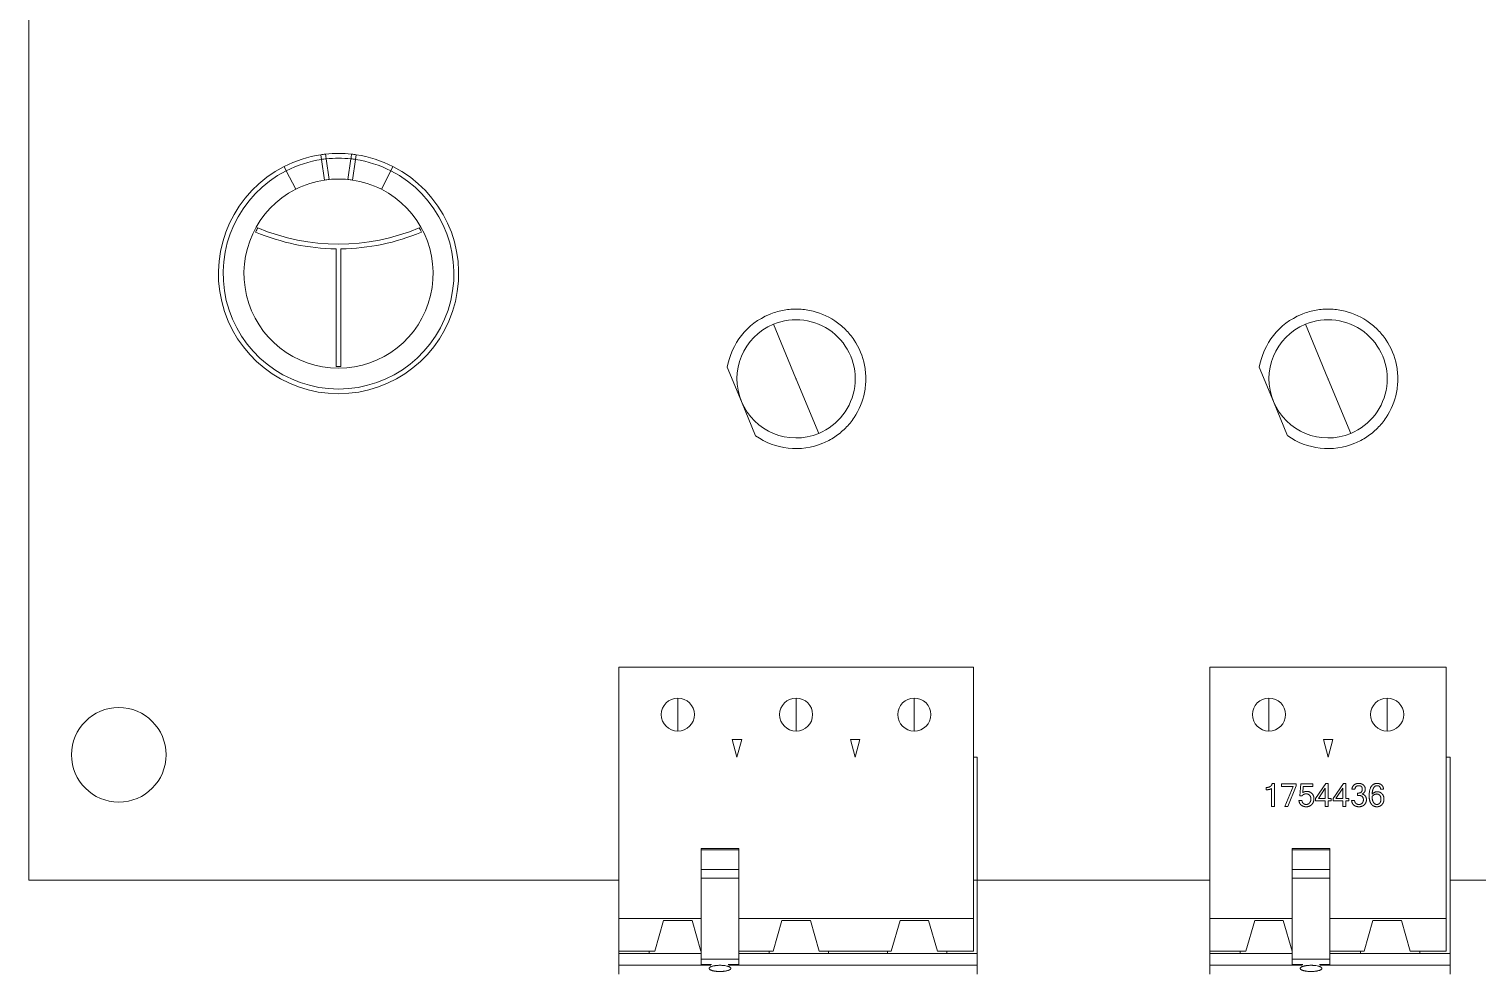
# Model space of a CAD drawing. Header units: millimetres. Extents: x -118 to 1430, y 370 to 1370.
# Drawn here: x 845.4 to 906.7, y 463 to 503 of the extents above; entities that cross this region are included whole.
import ezdxf

# ---------------------------------------------------------------- set-up
doc = ezdxf.new("R2010")
doc.units = ezdxf.units.MM
doc.layers.add('TANGENT EDGES', color=7, linetype='Continuous', lineweight=0)
doc.layers.add('VISIBLE', color=7, linetype='Continuous', lineweight=0)

msp = doc.modelspace()

# ---------------------------------------------------------------- linework, layer by layer
at = {"layer": 'TANGENT EDGES'}
for p, q in [((857.789, 497.641), (857.818, 497.443)), ((857.818, 497.443), (857.948, 496.573)), ((858.017, 497.468), (858.147, 496.597)), ((858.931, 496.597), (859.061, 497.468)), ((859.129, 496.573), (859.259, 497.443)), ((859.259, 497.443), (859.289, 497.641)), ((856.239, 497.146), (856.329, 496.968)), ((856.329, 496.968), (856.728, 496.183)), ((860.35, 496.183), (860.748, 496.968)), ((860.748, 496.968), (860.839, 497.146)), ((877.886, 488.177), (876.932, 490.477)), ((900.386, 488.177), (899.432, 490.477)), ((878.848, 485.858), (877.894, 488.158)), ((901.348, 485.858), (900.394, 488.158)), ((872.89, 474.67), (872.89, 473.27)), ((877.89, 473.27), (877.89, 474.67)), ((882.89, 473.27), (882.89, 474.67)), ((897.89, 474.67), (897.89, 473.27)), ((902.89, 473.27), (902.89, 474.67)), ((875.47, 468.246), (873.87, 468.246)), ((900.47, 468.246), (898.87, 468.246)), ((875.47, 467.425), (873.87, 467.425)), ((900.47, 467.425), (898.87, 467.425)), ((874.318, 463.402), (873.87, 463.402)), ((875.47, 463.402), (875.022, 463.402)), ((899.318, 463.402), (898.87, 463.402)), ((900.47, 463.402), (900.022, 463.402))]:
    msp.add_line(p, q, dxfattribs=at)
for centre, radius, start, end in [((858.539, 492.616), 4.88, 98.49015, 116.92055), ((858.537, 492.63), 4.867, 96.13798, 98.49329), ((858.539, 492.616), 4.88, 83.85882, 96.14118), ((858.54, 492.63), 4.867, 81.50671, 83.86202), ((858.539, 492.616), 4.88, 63.07945, 81.50985), ((858.539, 492.616), 4.88, 116.92064, 63.07936), ((877.89, 488.167), 0.01, 112.52267, 292.52267), ((877.89, 488.167), 0.01, 292.52267, 112.52267), ((900.39, 488.167), 0.01, 112.52267, 292.52267), ((900.39, 488.167), 0.01, 292.52267, 112.52267), ((872.89, 473.97), 0.7, 90, 270), ((872.89, 473.97), 0.7, 270, 90), ((877.89, 473.97), 0.7, 90, 270), ((877.89, 473.97), 0.7, 270, 90), ((882.89, 473.97), 0.7, 90, 270), ((882.89, 473.97), 0.7, 270, 90), ((897.89, 473.97), 0.7, 90, 270), ((897.89, 473.97), 0.7, 270, 90), ((902.89, 473.97), 0.7, 90, 270), ((902.89, 473.97), 0.7, 270, 90)]:
    msp.add_arc(centre, radius, start, end, dxfattribs=at)
for centre, major_axis, ratio, start_param, end_param in [((858.017, 497.469), (-0.03, 0.198), 0.000328, 4.71129, 6.283185), ((859.061, 497.469), (-0.029, -0.198), 0.000506, -3.141545, -1.570256)]:
    msp.add_ellipse(centre, major_axis=major_axis, ratio=ratio, start_param=start_param, end_param=end_param, dxfattribs=at)
at = {"layer": 'VISIBLE'}
for p, q in [((845.446, 466.97), (845.446, 553.57)), ((857.989, 497.667), (857.987, 497.666)), ((859.09, 497.666), (859.089, 497.667)), ((858.439, 493.666), (858.439, 488.695)), ((858.639, 488.695), (858.639, 493.666)), ((874.981, 488.656), (875.581, 487.21)), ((897.481, 488.656), (898.081, 487.21)), ((875.581, 487.21), (876.18, 485.763)), ((898.081, 487.21), (898.68, 485.763)), ((870.39, 475.97), (870.39, 466.97)), ((870.39, 475.97), (885.39, 475.97)), ((885.39, 475.97), (885.39, 466.97)), ((895.39, 475.97), (895.39, 466.97)), ((895.39, 475.97), (905.39, 475.97)), ((905.39, 475.97), (905.39, 466.97)), ((875.591, 472.92), (875.189, 472.92)), ((875.189, 472.92), (875.39, 472.17)), ((875.591, 472.92), (875.39, 472.17)), ((880.189, 472.92), (880.591, 472.92)), ((880.189, 472.92), (880.39, 472.17)), ((880.591, 472.92), (880.39, 472.17)), ((900.591, 472.92), (900.189, 472.92)), ((900.189, 472.92), (900.39, 472.17)), ((900.591, 472.92), (900.39, 472.17)), ((885.39, 472.17), (885.55, 472.17)), ((885.55, 463.87), (885.55, 472.17)), ((905.39, 472.17), (905.55, 472.17)), ((905.55, 463.87), (905.55, 472.17)), ((898.024, 471.06), (898.118, 471.06)), ((898.118, 471.06), (898.118, 470.09)), ((898.423, 470.931), (898.423, 471.044)), ((898.423, 471.044), (899.041, 471.044)), ((899.041, 471.044), (899.041, 470.958)), ((899.192, 470.54), (899.232, 471.044)), ((899.232, 471.044), (899.744, 471.044)), ((899.744, 471.044), (899.744, 470.931)), ((899.863, 470.426), (900.298, 471.056)), ((900.298, 471.056), (900.394, 471.056)), ((900.394, 471.056), (900.394, 470.426)), ((900.605, 470.426), (901.039, 471.056)), ((901.039, 471.056), (901.135, 471.056)), ((901.135, 471.056), (901.135, 470.426)), ((897.766, 470.791), (897.766, 470.887)), ((897.995, 470.09), (897.995, 470.841)), ((898.913, 470.931), (898.423, 470.931)), ((898.557, 470.09), (898.913, 470.931)), ((899.041, 470.958), (898.694, 470.09)), ((899.288, 470.54), (899.192, 470.54)), ((899.337, 470.931), (899.316, 470.666)), ((899.744, 470.931), (899.337, 470.931)), ((899.863, 470.318), (899.863, 470.426)), ((900.271, 470.863), (899.978, 470.426)), ((899.978, 470.426), (900.271, 470.426)), ((900.271, 470.426), (900.271, 470.863)), ((900.394, 470.426), (900.523, 470.426)), ((900.523, 470.426), (900.523, 470.318)), ((900.605, 470.318), (900.605, 470.426)), ((901.012, 470.863), (900.719, 470.426)), ((900.719, 470.426), (901.012, 470.426)), ((901.012, 470.426), (901.012, 470.863)), ((901.135, 470.426), (901.264, 470.426)), ((901.264, 470.426), (901.264, 470.318)), ((901.524, 470.812), (901.397, 470.812)), ((901.629, 470.555), (901.629, 470.651)), ((901.629, 470.651), (901.657, 470.651)), ((901.676, 470.555), (901.629, 470.555)), ((902.737, 470.823), (902.611, 470.823)), ((898.118, 470.09), (897.995, 470.09)), ((898.694, 470.09), (898.557, 470.09)), ((899.157, 470.34), (899.284, 470.34)), ((900.271, 470.318), (899.863, 470.318)), ((900.271, 470.09), (900.271, 470.318)), ((900.394, 470.09), (900.271, 470.09)), ((900.394, 470.318), (900.394, 470.09)), ((900.523, 470.318), (900.394, 470.318)), ((901.012, 470.318), (900.605, 470.318)), ((901.012, 470.09), (901.012, 470.318)), ((901.135, 470.09), (901.012, 470.09)), ((901.264, 470.318), (901.135, 470.318)), ((901.135, 470.318), (901.135, 470.09)), ((901.385, 470.342), (901.512, 470.342)), ((875.47, 468.31), (873.87, 468.31)), ((873.87, 468.31), (873.87, 468.246)), ((873.87, 468.246), (873.87, 467.425)), ((875.47, 468.31), (875.47, 468.246)), ((875.47, 468.246), (875.47, 467.425)), ((900.47, 468.31), (898.87, 468.31)), ((898.87, 468.31), (898.87, 468.246)), ((898.87, 468.246), (898.87, 467.425)), ((900.47, 468.31), (900.47, 468.246)), ((900.47, 468.246), (900.47, 467.425)), ((873.87, 467.055), (873.87, 467.425)), ((875.47, 467.055), (875.47, 467.425)), ((898.87, 467.055), (898.87, 467.425)), ((900.47, 467.055), (900.47, 467.425)), ((870.39, 466.97), (845.446, 466.97)), ((870.39, 466.97), (870.39, 465.344)), ((875.47, 467.055), (873.87, 467.055)), ((873.87, 463.627), (873.87, 467.055)), ((875.47, 463.627), (875.47, 467.055)), ((895.39, 466.97), (885.39, 466.97)), ((895.39, 466.97), (885.39, 466.97)), ((885.39, 466.97), (885.39, 465.344)), ((895.39, 466.97), (895.39, 465.344)), ((900.47, 467.055), (898.87, 467.055)), ((898.87, 463.627), (898.87, 467.055)), ((900.47, 463.627), (900.47, 467.055)), ((905.39, 466.97), (905.39, 465.344)), ((907.89, 466.97), (905.55, 466.97)), ((873.87, 465.344), (870.39, 465.344)), ((870.39, 465.344), (870.39, 463.97)), ((872.285, 465.27), (871.915, 463.97)), ((873.495, 465.27), (872.285, 465.27)), ((873.865, 463.97), (873.495, 465.27)), ((885.39, 465.344), (875.47, 465.344)), ((877.285, 465.27), (876.915, 463.97)), ((878.495, 465.27), (877.285, 465.27)), ((878.495, 465.27), (878.865, 463.97)), ((882.285, 465.27), (881.915, 463.97)), ((883.495, 465.27), (882.285, 465.27)), ((883.495, 465.27), (883.865, 463.97)), ((885.39, 465.344), (885.39, 463.97)), ((898.87, 465.344), (895.39, 465.344)), ((895.39, 465.344), (895.39, 463.97)), ((897.285, 465.27), (896.915, 463.97)), ((898.495, 465.27), (897.285, 465.27)), ((898.865, 463.97), (898.495, 465.27)), ((905.39, 465.344), (900.47, 465.344)), ((902.285, 465.27), (901.915, 463.97)), ((903.495, 465.27), (902.285, 465.27)), ((903.495, 465.27), (903.865, 463.97)), ((905.39, 465.344), (905.39, 463.97)), ((870.39, 463.97), (871.915, 463.97)), ((870.39, 463.97), (870.39, 463.87)), ((870.39, 463.87), (870.39, 463.37)), ((870.39, 463.87), (871.675, 463.87)), ((871.675, 463.97), (871.675, 463.87)), ((873.87, 463.87), (871.675, 463.87)), ((873.865, 463.97), (873.87, 463.97)), ((875.47, 463.627), (873.87, 463.627)), ((873.87, 463.627), (873.87, 463.402)), ((875.47, 463.97), (876.915, 463.97)), ((875.47, 463.87), (876.755, 463.87)), ((875.47, 463.627), (875.47, 463.402)), ((876.755, 463.87), (876.755, 463.97)), ((879.265, 463.87), (876.755, 463.87)), ((878.865, 463.97), (881.915, 463.97)), ((879.265, 463.87), (879.265, 463.97)), ((879.265, 463.87), (881.755, 463.87)), ((881.755, 463.87), (881.755, 463.97)), ((884.265, 463.87), (881.755, 463.87)), ((883.865, 463.97), (885.39, 463.97)), ((884.265, 463.87), (884.265, 463.97)), ((884.265, 463.87), (885.55, 463.87)), ((885.55, 463.37), (885.55, 463.87)), ((895.39, 463.97), (896.915, 463.97)), ((895.39, 463.97), (895.39, 463.87)), ((895.39, 463.87), (895.39, 463.37)), ((895.39, 463.87), (896.675, 463.87)), ((896.675, 463.97), (896.675, 463.87)), ((898.87, 463.87), (896.675, 463.87)), ((898.865, 463.97), (898.87, 463.97)), ((900.47, 463.627), (898.87, 463.627)), ((898.87, 463.627), (898.87, 463.402)), ((900.47, 463.97), (901.915, 463.97)), ((900.47, 463.87), (901.755, 463.87)), ((900.47, 463.627), (900.47, 463.402)), ((901.755, 463.87), (901.755, 463.97)), ((904.265, 463.87), (901.755, 463.87)), ((903.865, 463.97), (905.39, 463.97)), ((904.265, 463.87), (904.265, 463.97)), ((904.265, 463.87), (905.55, 463.87)), ((905.55, 463.37), (905.55, 463.87)), ((870.39, 463.37), (874.288, 463.37)), ((870.39, 463.37), (870.39, 463)), ((873.87, 463.37), (873.87, 463.402)), ((875.051, 463.37), (885.55, 463.37)), ((875.47, 463.37), (875.47, 463.402)), ((885.55, 463), (885.55, 463.37)), ((895.39, 463.37), (899.288, 463.37)), ((895.39, 463.37), (895.39, 463)), ((898.87, 463.37), (898.87, 463.402)), ((900.051, 463.37), (905.55, 463.37)), ((900.47, 463.37), (900.47, 463.402)), ((905.55, 463), (905.55, 463.37))]:
    msp.add_line(p, q, dxfattribs=at)
msp.add_circle((849.246, 472.27), 2, dxfattribs=at)
for centre, radius, start, end in [((858.539, 492.616), 5.08, 98.49006, 116.92064), ((858.539, 492.616), 5.08, 96.23374, 98.49006), ((858.539, 492.616), 5.08, 83.78453, 96.21547), ((858.539, 492.616), 5.08, 81.50994, 83.76626), ((858.539, 492.616), 5.08, 63.07936, 81.50994), ((858.539, 492.616), 5.08, 116.92064, 270), ((858.539, 492.616), 5.08, 270, 63.07936), ((858.539, 492.616), 4, 116.92058, 270.00006), ((858.539, 492.616), 4, 98.49015, 116.92055), ((858.538, 492.624), 3.992, 95.62124, 98.49289), ((858.539, 492.616), 4, 90, 95.62408), ((858.539, 492.616), 4, 84.37592, 90), ((858.539, 492.616), 4, 269.99993, 63.07943), ((858.54, 492.624), 3.992, 81.50711, 84.37876), ((858.539, 492.616), 4, 63.07945, 81.50985), ((858.532, 492.62), 3.916, 150.45217, 153.39154), ((858.539, 502.704), 9.039, 247.16704, 269.3661), ((858.539, 502.704), 8.839, 247.28605, 292.71395), ((858.539, 502.704), 9.039, 270.6339, 292.83296), ((858.545, 492.62), 3.916, 26.60846, 29.54783), ((877.89, 488.167), 2.95, 112.52267, 170.45889), ((877.89, 488.167), 2.95, 101.27267, 112.52267), ((877.89, 488.167), 2.5, 292.52267, 112.52267), ((877.89, 488.167), 2.95, 90.02267, 101.27267), ((877.89, 488.167), 2.95, 78.77267, 90.02267), ((877.89, 488.167), 2.95, 56.27267, 78.77267), ((877.89, 488.167), 2.95, 45.02267, 56.27267), ((900.39, 488.167), 2.95, 112.52267, 170.45889), ((900.39, 488.167), 2.95, 101.27267, 112.52267), ((900.39, 488.167), 2.5, 292.52267, 112.52267), ((900.39, 488.167), 2.95, 90.02267, 101.27267), ((900.39, 488.167), 2.95, 78.77267, 90.02267), ((900.39, 488.167), 2.95, 56.27267, 78.77267), ((900.39, 488.167), 2.95, 45.02267, 56.27267), ((877.89, 488.167), 2.5, 112.52267, 292.52267), ((877.89, 488.167), 2.95, 33.77267, 45.02267), ((900.39, 488.167), 2.5, 112.52267, 292.52267), ((900.39, 488.167), 2.95, 33.77267, 45.02267), ((877.89, 488.167), 2.95, 11.27267, 33.77267), ((900.39, 488.167), 2.95, 11.27267, 33.77267), ((877.89, 488.167), 2.95, 0.02267, 11.27267), ((900.39, 488.167), 2.95, 0.02267, 11.27267), ((858.539, 492.609), 3.916, 268.53659, 271.46341), ((877.89, 488.167), 2.95, 348.77267, 0.02267), ((900.39, 488.167), 2.95, 348.77267, 0.02267), ((877.89, 488.167), 2.95, 326.27267, 348.77267), ((900.39, 488.167), 2.95, 326.27267, 348.77267), ((877.89, 488.167), 2.95, 315.02267, 326.27267), ((900.39, 488.167), 2.95, 315.02267, 326.27267), ((877.89, 488.167), 2.95, 234.58646, 292.52267), ((877.89, 488.167), 2.95, 292.52267, 303.77267), ((877.89, 488.167), 2.95, 303.77267, 315.02267), ((900.39, 488.167), 2.95, 234.58646, 292.52267), ((900.39, 488.167), 2.95, 292.52267, 303.77267), ((900.39, 488.167), 2.95, 303.77267, 315.02267)]:
    msp.add_arc(centre, radius, start, end, dxfattribs=at)
for points in [[(897.766, 470.887), (897.99, 470.887), (898.024, 471.06)], [(901.397, 470.812), (901.411, 470.933), (901.49, 470.997)], [(901.49, 470.997), (901.569, 471.06), (901.684, 471.06)], [(901.686, 470.964), (901.541, 470.964), (901.524, 470.812)], [(901.684, 471.06), (901.811, 471.06), (901.887, 470.991)], [(901.797, 470.926), (901.757, 470.964), (901.686, 470.964)], [(901.887, 470.991), (901.963, 470.922), (901.963, 470.812)], [(902.128, 470.536), (902.128, 471.06), (902.465, 471.06)], [(902.459, 470.964), (902.371, 470.964), (902.316, 470.871)], [(902.611, 470.823), (902.595, 470.964), (902.459, 470.964)], [(902.465, 471.06), (902.572, 471.06), (902.647, 471)], [(902.647, 471), (902.721, 470.941), (902.737, 470.823)], [(897.995, 470.841), (897.921, 470.791), (897.766, 470.791)], [(899.461, 470.619), (899.359, 470.619), (899.288, 470.54)], [(899.316, 470.666), (899.387, 470.723), (899.493, 470.723)], [(899.606, 470.561), (899.55, 470.619), (899.461, 470.619)], [(899.493, 470.723), (899.612, 470.723), (899.701, 470.639)], [(899.662, 470.403), (899.662, 470.503), (899.606, 470.561)], [(899.607, 470.237), (899.662, 470.304), (899.662, 470.403)], [(899.701, 470.639), (899.79, 470.554), (899.79, 470.414)], [(899.79, 470.414), (899.79, 470.267), (899.701, 470.17)], [(901.657, 470.651), (901.836, 470.651), (901.836, 470.815)], [(901.83, 470.507), (901.777, 470.555), (901.676, 470.555)], [(901.836, 470.815), (901.836, 470.887), (901.797, 470.926)], [(901.93, 470.697), (901.897, 470.642), (901.829, 470.614)], [(901.829, 470.614), (901.916, 470.591), (901.964, 470.525)], [(901.883, 470.368), (901.883, 470.458), (901.83, 470.507)], [(901.832, 470.225), (901.883, 470.281), (901.883, 470.368)], [(902.011, 470.371), (902.011, 470.239), (901.92, 470.156)], [(901.963, 470.812), (901.963, 470.751), (901.93, 470.697)], [(901.964, 470.525), (902.011, 470.459), (902.011, 470.371)], [(902.214, 470.193), (902.128, 470.312), (902.128, 470.536)], [(902.448, 470.613), (902.347, 470.613), (902.251, 470.51)], [(902.251, 470.51), (902.254, 470.345), (902.308, 470.258)], [(902.316, 470.871), (902.262, 470.779), (902.252, 470.605)], [(902.252, 470.605), (902.347, 470.708), (902.469, 470.708)], [(902.578, 470.551), (902.529, 470.613), (902.448, 470.613)], [(902.469, 470.708), (902.589, 470.708), (902.671, 470.621)], [(902.627, 470.392), (902.627, 470.489), (902.578, 470.551)], [(902.579, 470.233), (902.627, 470.297), (902.627, 470.392)], [(902.671, 470.621), (902.754, 470.534), (902.754, 470.4)], [(902.754, 470.4), (902.754, 470.264), (902.672, 470.169)], [(899.257, 470.14), (899.171, 470.207), (899.157, 470.34)], [(899.464, 470.073), (899.343, 470.073), (899.257, 470.14)], [(899.284, 470.34), (899.295, 470.254), (899.344, 470.212)], [(899.344, 470.212), (899.394, 470.17), (899.464, 470.17)], [(899.464, 470.17), (899.552, 470.17), (899.607, 470.237)], [(899.701, 470.17), (899.611, 470.073), (899.464, 470.073)], [(901.476, 470.147), (901.391, 470.22), (901.385, 470.342)], [(901.695, 470.073), (901.561, 470.073), (901.476, 470.147)], [(901.512, 470.342), (901.512, 470.271), (901.559, 470.22)], [(901.559, 470.22), (901.607, 470.17), (901.695, 470.17)], [(901.695, 470.17), (901.781, 470.17), (901.832, 470.225)], [(901.92, 470.156), (901.83, 470.073), (901.695, 470.073)], [(902.455, 470.073), (902.3, 470.073), (902.214, 470.193)], [(902.308, 470.258), (902.361, 470.17), (902.452, 470.17)], [(902.452, 470.17), (902.531, 470.17), (902.579, 470.233)], [(902.672, 470.169), (902.59, 470.073), (902.455, 470.073)]]:
    msp.add_open_spline(points, degree=2, dxfattribs=at)
for points, knots in [([(874.235, 463.198), (874.229, 463.203), (874.224, 463.208), (874.221, 463.213), (874.217, 463.218), (874.215, 463.223), (874.213, 463.228), (874.211, 463.237), (874.211, 463.247), (874.216, 463.256)], [2.0048581, 2.0048581, 2.0048581, 2.0048581, 2.0591781, 2.0591781, 2.0591781, 2.1134097, 2.1134097, 2.1134097, 2.2105486, 2.2105486, 2.2105486, 2.2105486]), ([(874.216, 463.256), (874.216, 463.257), (874.217, 463.258), (874.217, 463.259), (874.22, 463.264), (874.224, 463.269), (874.229, 463.274), (874.234, 463.279), (874.24, 463.284), (874.246, 463.289), (874.253, 463.293), (874.261, 463.298), (874.27, 463.303), (874.279, 463.307), (874.289, 463.312), (874.299, 463.316), (874.31, 463.32), (874.321, 463.324), (874.334, 463.328), (874.346, 463.332), (874.359, 463.335), (874.372, 463.338), (874.386, 463.342), (874.401, 463.345), (874.415, 463.348), (874.423, 463.349), (874.431, 463.351), (874.438, 463.352), (874.446, 463.353), (874.454, 463.354), (874.462, 463.356), (874.478, 463.358), (874.495, 463.36), (874.511, 463.362), (874.52, 463.363), (874.528, 463.364), (874.537, 463.364), (874.546, 463.365), (874.554, 463.366), (874.563, 463.366), (874.58, 463.368), (874.598, 463.368), (874.616, 463.369), (874.634, 463.37), (874.652, 463.37), (874.67, 463.37)], [2.2105486, 2.2105486, 2.2105486, 2.2105486, 2.2216247, 2.2216247, 2.2216247, 2.2759317, 2.2759317, 2.2759317, 2.3299268, 2.3299268, 2.3299268, 2.3840773, 2.3840773, 2.3840773, 2.4384124, 2.4384124, 2.4384124, 2.4925399, 2.4925399, 2.4925399, 2.5464815, 2.5464815, 2.5464815, 2.6005234, 2.6005234, 2.6005234, 2.6274693, 2.6274693, 2.6274693, 2.6544262, 2.6544262, 2.6544262, 2.70843, 2.70843, 2.70843, 2.7353823, 2.7353823, 2.7353823, 2.7623324, 2.7623324, 2.7623324, 2.816373, 2.816373, 2.816373, 2.8702953, 2.8702953, 2.8702953, 2.8702953]), ([(874.67, 463.107), (874.658, 463.107), (874.646, 463.107), (874.634, 463.108), (874.622, 463.108), (874.61, 463.108), (874.598, 463.109), (874.587, 463.109), (874.575, 463.11), (874.563, 463.111), (874.552, 463.112), (874.54, 463.113), (874.529, 463.114), (874.517, 463.115), (874.506, 463.116), (874.495, 463.117), (874.484, 463.119), (874.473, 463.12), (874.463, 463.122), (874.452, 463.123), (874.441, 463.125), (874.431, 463.127), (874.421, 463.128), (874.411, 463.13), (874.401, 463.132), (874.392, 463.134), (874.382, 463.136), (874.373, 463.139), (874.364, 463.141), (874.355, 463.143), (874.347, 463.146), (874.338, 463.148), (874.33, 463.15), (874.322, 463.153), (874.315, 463.156), (874.307, 463.158), (874.3, 463.161), (874.293, 463.164), (874.286, 463.167), (874.28, 463.17), (874.274, 463.173), (874.268, 463.176), (874.262, 463.179), (874.257, 463.182), (874.252, 463.185), (874.247, 463.188), (874.243, 463.191), (874.238, 463.194), (874.235, 463.198)], [1.4329539, 1.4329539, 1.4329539, 1.4329539, 1.4688088, 1.4688088, 1.4688088, 1.5047575, 1.5047575, 1.5047575, 1.5406875, 1.5406875, 1.5406875, 1.5764951, 1.5764951, 1.5764951, 1.6123262, 1.6123262, 1.6123262, 1.6481983, 1.6481983, 1.6481983, 1.6840015, 1.6840015, 1.6840015, 1.7198212, 1.7198212, 1.7198212, 1.7556962, 1.7556962, 1.7556962, 1.7915158, 1.7915158, 1.7915158, 1.827353, 1.827353, 1.827353, 1.8633412, 1.8633412, 1.8633412, 1.899371, 1.899371, 1.899371, 1.9353274, 1.9353274, 1.9353274, 1.9711343, 1.9711343, 1.9711343, 2.0070686, 2.0070686, 2.0070686, 2.0070686]), ([(874.67, 463.37), (874.688, 463.37), (874.706, 463.37), (874.724, 463.369), (874.742, 463.368), (874.76, 463.368), (874.777, 463.366), (874.812, 463.364), (874.846, 463.36), (874.878, 463.356), (874.91, 463.351), (874.94, 463.345), (874.968, 463.338), (874.981, 463.335), (874.994, 463.332), (875.006, 463.328), (875.019, 463.324), (875.03, 463.32), (875.041, 463.316), (875.051, 463.312), (875.061, 463.307), (875.07, 463.303), (875.079, 463.298), (875.087, 463.294), (875.093, 463.289), (875.1, 463.284), (875.106, 463.279), (875.111, 463.274), (875.116, 463.269), (875.12, 463.264), (875.123, 463.259), (875.123, 463.258), (875.124, 463.257), (875.124, 463.256)], [0, 0, 0, 0, 0.054, 0.054, 0.054, 0.1081119, 0.1081119, 0.1081119, 0.2160335, 0.2160335, 0.2160335, 0.3239429, 0.3239429, 0.3239429, 0.3778641, 0.3778641, 0.3778641, 0.4319972, 0.4319972, 0.4319972, 0.4862463, 0.4862463, 0.4862463, 0.5402406, 0.5402406, 0.5402406, 0.5943776, 0.5943776, 0.5943776, 0.6487161, 0.6487161, 0.6487161, 0.6597773, 0.6597773, 0.6597773, 0.6597773]), ([(874.958, 463.137), (874.948, 463.134), (874.938, 463.132), (874.927, 463.13), (874.916, 463.128), (874.905, 463.126), (874.894, 463.124), (874.882, 463.122), (874.871, 463.121), (874.859, 463.119), (874.847, 463.117), (874.835, 463.116), (874.823, 463.115), (874.811, 463.114), (874.798, 463.113), (874.786, 463.112), (874.773, 463.111), (874.76, 463.11), (874.747, 463.109), (874.735, 463.109), (874.722, 463.108), (874.709, 463.108), (874.696, 463.107), (874.683, 463.107), (874.67, 463.107)], [1.1221288, 1.1221288, 1.1221288, 1.1221288, 1.1611473, 1.1611473, 1.1611473, 1.2000646, 1.2000646, 1.2000646, 1.2390162, 1.2390162, 1.2390162, 1.2780027, 1.2780027, 1.2780027, 1.316905, 1.316905, 1.316905, 1.3558904, 1.3558904, 1.3558904, 1.394915, 1.394915, 1.394915, 1.4338398, 1.4338398, 1.4338398, 1.4338398]), ([(875.105, 463.198), (875.102, 463.195), (875.098, 463.192), (875.094, 463.189), (875.09, 463.186), (875.085, 463.183), (875.08, 463.18), (875.075, 463.177), (875.07, 463.175), (875.065, 463.172), (875.059, 463.169), (875.053, 463.167), (875.047, 463.164), (875.041, 463.161), (875.034, 463.159), (875.027, 463.156), (875.02, 463.154), (875.013, 463.152), (875.006, 463.149), (874.991, 463.145), (874.975, 463.14), (874.958, 463.137)], [0.8611269, 0.8611269, 0.8611269, 0.8611269, 0.8938324, 0.8938324, 0.8938324, 0.9265792, 0.9265792, 0.9265792, 0.959467, 0.959467, 0.959467, 0.9924119, 0.9924119, 0.9924119, 1.0253249, 1.0253249, 1.0253249, 1.0581198, 1.0581198, 1.0581198, 1.1235306, 1.1235306, 1.1235306, 1.1235306]), ([(875.124, 463.256), (875.126, 463.252), (875.127, 463.248), (875.128, 463.243), (875.128, 463.238), (875.128, 463.233), (875.127, 463.228), (875.125, 463.223), (875.123, 463.218), (875.119, 463.213), (875.115, 463.208), (875.111, 463.202), (875.105, 463.198)], [0.6597773, 0.6597773, 0.6597773, 0.6597773, 0.7028642, 0.7028642, 0.7028642, 0.7568669, 0.7568669, 0.7568669, 0.8111794, 0.8111794, 0.8111794, 0.8654371, 0.8654371, 0.8654371, 0.8654371]), ([(899.235, 463.198), (899.229, 463.203), (899.224, 463.208), (899.221, 463.213), (899.217, 463.218), (899.215, 463.223), (899.213, 463.228), (899.211, 463.237), (899.211, 463.247), (899.216, 463.256)], [2.0048581, 2.0048581, 2.0048581, 2.0048581, 2.0591781, 2.0591781, 2.0591781, 2.1134097, 2.1134097, 2.1134097, 2.2105486, 2.2105486, 2.2105486, 2.2105486]), ([(899.216, 463.256), (899.216, 463.257), (899.217, 463.258), (899.217, 463.259), (899.22, 463.264), (899.224, 463.269), (899.229, 463.274), (899.234, 463.279), (899.24, 463.284), (899.246, 463.289), (899.253, 463.293), (899.261, 463.298), (899.27, 463.303), (899.279, 463.307), (899.289, 463.312), (899.299, 463.316), (899.31, 463.32), (899.321, 463.324), (899.334, 463.328), (899.346, 463.332), (899.359, 463.335), (899.372, 463.338), (899.386, 463.342), (899.401, 463.345), (899.415, 463.348), (899.423, 463.349), (899.431, 463.351), (899.438, 463.352), (899.446, 463.353), (899.454, 463.354), (899.462, 463.356), (899.478, 463.358), (899.495, 463.36), (899.511, 463.362), (899.52, 463.363), (899.528, 463.364), (899.537, 463.364), (899.546, 463.365), (899.554, 463.366), (899.563, 463.366), (899.58, 463.368), (899.598, 463.368), (899.616, 463.369), (899.634, 463.37), (899.652, 463.37), (899.67, 463.37)], [2.2105486, 2.2105486, 2.2105486, 2.2105486, 2.2216247, 2.2216247, 2.2216247, 2.2759317, 2.2759317, 2.2759317, 2.3299268, 2.3299268, 2.3299268, 2.3840773, 2.3840773, 2.3840773, 2.4384124, 2.4384124, 2.4384124, 2.4925399, 2.4925399, 2.4925399, 2.5464815, 2.5464815, 2.5464815, 2.6005234, 2.6005234, 2.6005234, 2.6274693, 2.6274693, 2.6274693, 2.6544262, 2.6544262, 2.6544262, 2.70843, 2.70843, 2.70843, 2.7353823, 2.7353823, 2.7353823, 2.7623324, 2.7623324, 2.7623324, 2.816373, 2.816373, 2.816373, 2.8702953, 2.8702953, 2.8702953, 2.8702953]), ([(899.67, 463.107), (899.658, 463.107), (899.646, 463.107), (899.634, 463.108), (899.622, 463.108), (899.61, 463.108), (899.598, 463.109), (899.587, 463.109), (899.575, 463.11), (899.563, 463.111), (899.552, 463.112), (899.54, 463.113), (899.529, 463.114), (899.517, 463.115), (899.506, 463.116), (899.495, 463.117), (899.484, 463.119), (899.473, 463.12), (899.463, 463.122), (899.452, 463.123), (899.441, 463.125), (899.431, 463.127), (899.421, 463.128), (899.411, 463.13), (899.401, 463.132), (899.392, 463.134), (899.382, 463.136), (899.373, 463.139), (899.364, 463.141), (899.355, 463.143), (899.347, 463.146), (899.338, 463.148), (899.33, 463.15), (899.322, 463.153), (899.315, 463.156), (899.307, 463.158), (899.3, 463.161), (899.293, 463.164), (899.286, 463.167), (899.28, 463.17), (899.274, 463.173), (899.268, 463.176), (899.262, 463.179), (899.257, 463.182), (899.252, 463.185), (899.247, 463.188), (899.243, 463.191), (899.238, 463.194), (899.235, 463.198)], [1.4329539, 1.4329539, 1.4329539, 1.4329539, 1.4688088, 1.4688088, 1.4688088, 1.5047575, 1.5047575, 1.5047575, 1.5406875, 1.5406875, 1.5406875, 1.5764951, 1.5764951, 1.5764951, 1.6123262, 1.6123262, 1.6123262, 1.6481983, 1.6481983, 1.6481983, 1.6840015, 1.6840015, 1.6840015, 1.7198212, 1.7198212, 1.7198212, 1.7556962, 1.7556962, 1.7556962, 1.7915158, 1.7915158, 1.7915158, 1.827353, 1.827353, 1.827353, 1.8633412, 1.8633412, 1.8633412, 1.899371, 1.899371, 1.899371, 1.9353274, 1.9353274, 1.9353274, 1.9711343, 1.9711343, 1.9711343, 2.0070686, 2.0070686, 2.0070686, 2.0070686]), ([(899.67, 463.37), (899.688, 463.37), (899.706, 463.37), (899.724, 463.369), (899.742, 463.368), (899.76, 463.368), (899.777, 463.366), (899.812, 463.364), (899.846, 463.36), (899.878, 463.356), (899.91, 463.351), (899.94, 463.345), (899.968, 463.338), (899.981, 463.335), (899.994, 463.332), (900.006, 463.328), (900.019, 463.324), (900.03, 463.32), (900.041, 463.316), (900.051, 463.312), (900.061, 463.307), (900.07, 463.303), (900.079, 463.298), (900.087, 463.294), (900.093, 463.289), (900.1, 463.284), (900.106, 463.279), (900.111, 463.274), (900.116, 463.269), (900.12, 463.264), (900.123, 463.259), (900.123, 463.258), (900.124, 463.257), (900.124, 463.256)], [0, 0, 0, 0, 0.054, 0.054, 0.054, 0.1081119, 0.1081119, 0.1081119, 0.2160335, 0.2160335, 0.2160335, 0.3239429, 0.3239429, 0.3239429, 0.3778641, 0.3778641, 0.3778641, 0.4319972, 0.4319972, 0.4319972, 0.4862463, 0.4862463, 0.4862463, 0.5402406, 0.5402406, 0.5402406, 0.5943776, 0.5943776, 0.5943776, 0.6487161, 0.6487161, 0.6487161, 0.6597773, 0.6597773, 0.6597773, 0.6597773]), ([(899.958, 463.137), (899.948, 463.134), (899.938, 463.132), (899.927, 463.13), (899.916, 463.128), (899.905, 463.126), (899.894, 463.124), (899.882, 463.122), (899.871, 463.121), (899.859, 463.119), (899.847, 463.117), (899.835, 463.116), (899.823, 463.115), (899.811, 463.114), (899.798, 463.113), (899.786, 463.112), (899.773, 463.111), (899.76, 463.11), (899.747, 463.109), (899.735, 463.109), (899.722, 463.108), (899.709, 463.108), (899.696, 463.107), (899.683, 463.107), (899.67, 463.107)], [1.1221288, 1.1221288, 1.1221288, 1.1221288, 1.1611473, 1.1611473, 1.1611473, 1.2000646, 1.2000646, 1.2000646, 1.2390162, 1.2390162, 1.2390162, 1.2780027, 1.2780027, 1.2780027, 1.316905, 1.316905, 1.316905, 1.3558904, 1.3558904, 1.3558904, 1.394915, 1.394915, 1.394915, 1.4338398, 1.4338398, 1.4338398, 1.4338398]), ([(900.105, 463.198), (900.102, 463.195), (900.098, 463.192), (900.094, 463.189), (900.09, 463.186), (900.085, 463.183), (900.08, 463.18), (900.075, 463.177), (900.07, 463.175), (900.065, 463.172), (900.059, 463.169), (900.053, 463.167), (900.047, 463.164), (900.041, 463.161), (900.034, 463.159), (900.027, 463.156), (900.02, 463.154), (900.013, 463.152), (900.006, 463.149), (899.991, 463.145), (899.975, 463.14), (899.958, 463.137)], [0.8611269, 0.8611269, 0.8611269, 0.8611269, 0.8938324, 0.8938324, 0.8938324, 0.9265792, 0.9265792, 0.9265792, 0.959467, 0.959467, 0.959467, 0.9924119, 0.9924119, 0.9924119, 1.0253249, 1.0253249, 1.0253249, 1.0581198, 1.0581198, 1.0581198, 1.1235306, 1.1235306, 1.1235306, 1.1235306]), ([(900.124, 463.256), (900.126, 463.252), (900.127, 463.248), (900.128, 463.243), (900.128, 463.238), (900.128, 463.233), (900.127, 463.228), (900.125, 463.223), (900.123, 463.218), (900.119, 463.213), (900.115, 463.208), (900.111, 463.202), (900.105, 463.198)], [0.6597773, 0.6597773, 0.6597773, 0.6597773, 0.7028642, 0.7028642, 0.7028642, 0.7568669, 0.7568669, 0.7568669, 0.8111794, 0.8111794, 0.8111794, 0.8654371, 0.8654371, 0.8654371, 0.8654371])]:
    msp.add_open_spline(points, degree=3, knots=knots, dxfattribs=at)

doc.saveas('drawing.dxf')
